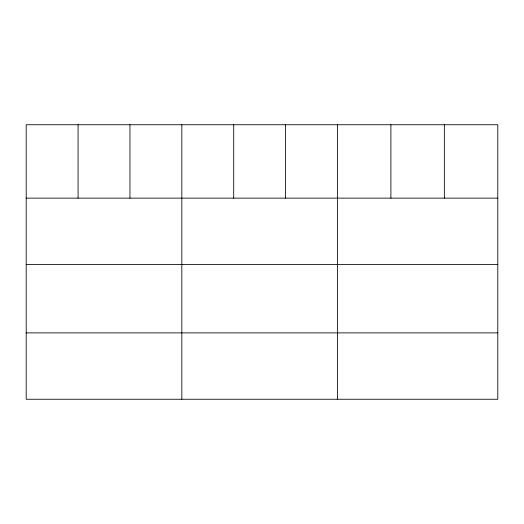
<?xml version="1.0" encoding="UTF-8"?>
<svg xmlns="http://www.w3.org/2000/svg" width="524" height="524" viewBox="0 0 524 524"><rect width="100%" height="100%" fill="white"/><g stroke="black" fill="none" stroke-linecap="round" stroke-linejoin="round"><path stroke-width="0.79" d="M497.8 198.131L497.8 399.255L26.2 399.255L26.2 124.745L497.8 124.745L497.8 198.131L26.2 198.131M26.2 264.502L497.8 264.502M26.2 332.884L497.8 332.884M444.352 124.745L444.352 198.131M390.904 124.745L390.904 198.131M337.456 124.745L337.456 399.255M285.58 124.745L285.58 198.131M233.704 124.745L233.704 198.131M181.828 124.745L181.828 399.255M129.952 124.745L129.952 198.131M78.076 124.745L78.076 198.131"/></g></svg>
